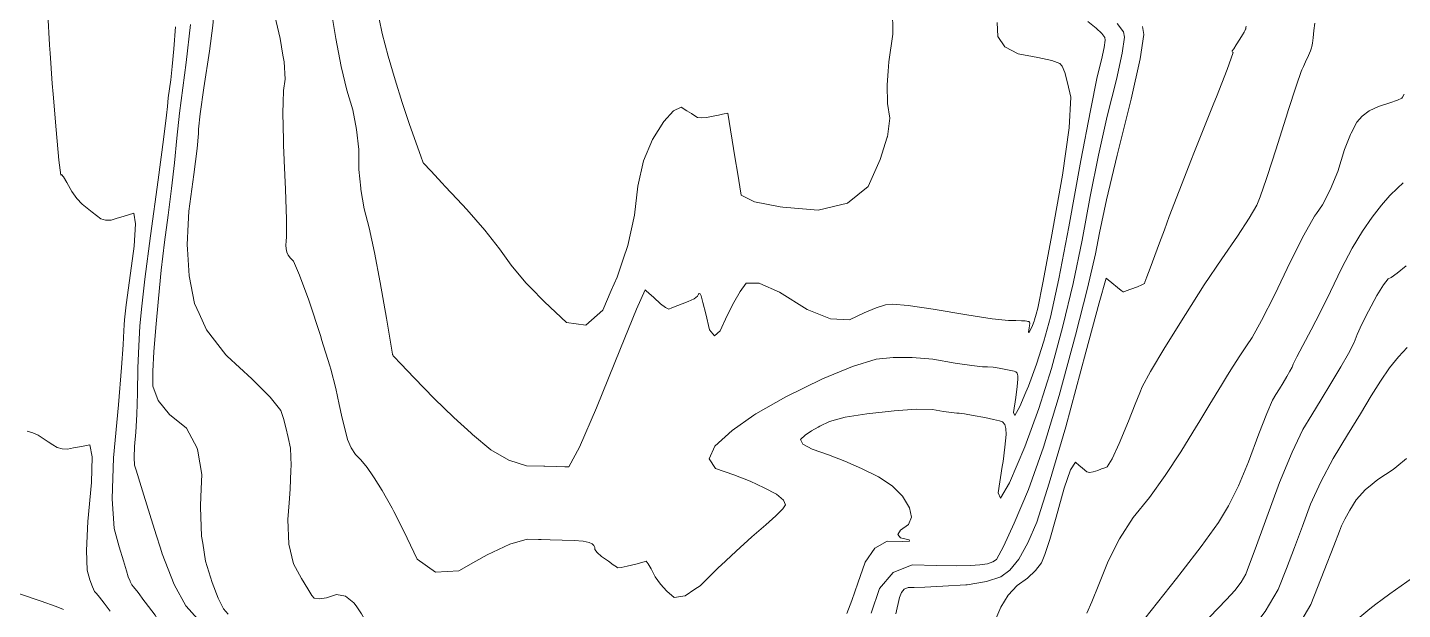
# Model space of a CAD drawing. Header units: inches. Extents: x 1337389 to 1347141, y 407035 to 414577.
# Drawn here: x 1337785 to 1338532, y 409254 to 409570 of the extents above; entities that cross this region are included whole.
import ezdxf

# ---------------------------------------------------------------- set-up
doc = ezdxf.new("R2010")
doc.units = ezdxf.units.IN
doc.header["$MEASUREMENT"] = 0
doc.layers.add('Topo', color=7, linetype='Continuous', lineweight=15, true_color=0x459900)

msp = doc.modelspace()

# ---------------------------------------------------------------- linework, layer by layer
at = {"layer": 'Topo'}
for p, q in [((1337924.3551, 409497.9879, 1150), (1337924.3331, 409498.4861, 1150)), ((1338528.5161, 409331.932, 1105), (1338533.7851, 409336.401, 1105)), ((1337878.9199, 409310.812, 1140), (1337879.346, 409319.9288, 1140)), ((1337857.1662, 409287.579, 1135), (1337854.849, 409294.9729, 1135)), ((1338520.5489, 409259.7519, 1100), (1338524.808, 409262.795, 1100))]:
    msp.add_line(p, q, dxfattribs=at)
for points, elevation in [([(1337872.242, 409463.5871), (1337872.5681, 409470.665), (1337875.273, 409490.6229), (1337877.0419, 409504.7151), (1337877.876, 409512.9421), (1337877.7731, 409515.3029), (1337878.7221, 409523.5248), (1337880.7199, 409537.608), (1337883.7691, 409557.5529), (1337885.6578, 409571.473), (1337886.3891, 409579.367), (1337885.9587, 409581.2371), (1337885.928, 409585.0099), (1337886.2941, 409590.686), (1337887.0568, 409598.2659), (1337888.7911, 409610.8959), (1337891.495, 409628.577), (1337895.1702, 409651.3091), (1337897.394, 409667.125), (1337898.1691, 409676.0232), (1337897.4941, 409678.0051), (1337897.2759, 409689.172), (1337897.514, 409709.5261), (1337897.722, 409718.381)], 1145), ([(1337964.8879, 409500.788), (1337964.8389, 409504.2309), (1337963.6948, 409515.0879), (1337961.5651, 409525.7931), (1337958.4469, 409536.3449), (1337955.389, 409549.217), (1337952.391, 409564.4081), (1337949.4531, 409581.9191), (1337947.243, 409594.684), (1337945.763, 409602.7029), (1337945.012, 409605.9751), (1337944.565, 409608.6921), (1337944.423, 409610.856), (1337944.585, 409612.4649), (1337944.0041, 409620.9449), (1337942.678, 409636.2939), (1337941.0199, 409654.1)], 1155), ([(1338244.9219, 409608.721), (1338246.582, 409604.8588), (1338251.8511, 409593.229), (1338254.6412, 409580.5199), (1338254.9519, 409566.7332), (1338252.7839, 409551.8669), (1338252.3669, 409546.685)], 1160), ([(1337796.9379, 409561.0519), (1337796.083, 409577.682), (1337796.0049, 409581.8871)], 1130), ([(1337848.1421, 409316.4181), (1337846.668, 409321.1422), (1337843.922, 409330.0339), (1337843.1581, 409332.669), (1337842.882, 409336.973), (1337843.0921, 409342.945), (1337843.7901, 409350.5869), (1337844.3358, 409360.2062), (1337844.7308, 409371.803), (1337844.9741, 409385.378), (1337845.408, 409397.5171), (1337846.0329, 409408.222), (1337846.848, 409417.4909), (1337848.7639, 409433.8209), (1337851.7808, 409457.212), (1337855.8989, 409487.6639), (1337858.7982, 409509.5391), (1337860.4759, 409522.8361), (1337860.934, 409527.5569), (1337861.4651, 409532.318), (1337862.0711, 409537.1181), (1337862.75, 409541.9591), (1337863.5221, 409549.1731), (1337864.3861, 409558.76), (1337865.344, 409570.7201)], 1135), ([(1337877.462, 409340.3551), (1337877.1819, 409341.9448), (1337871.304, 409352.813), (1337862.0711, 409360.2329), (1337855.964, 409367.8541), (1337852.982, 409375.677), (1337853.1257, 409383.7021), (1337853.685, 409394.3109), (1337854.657, 409407.5029), (1337856.0441, 409423.28), (1337857.6343, 409438.7201), (1337859.4281, 409453.8229), (1337861.4249, 409468.5891), (1337863.1932, 409482.9289), (1337864.7309, 409496.8438), (1337866.0391, 409510.3319), (1337867.558, 409523.9352), (1337869.2879, 409537.6519), (1337871.2279, 409551.485), (1337873.4339, 409572.097)], 1140), ([(1337923.701, 409555.3259), (1337922.1781, 409564.4512), (1337919.338, 409576.8231)], 1150), ([(1338010.143, 409485.9761), (1338004.0341, 409492.5479), (1338000.082, 409496.794), (1337999.9801, 409496.895), (1337999.902, 409496.956), (1337999.847, 409496.9759), (1337999.816, 409496.956), (1337998.5329, 409500.508), (1337995.996, 409507.6339), (1337992.2062, 409518.3319), (1337988.4091, 409529.7639), (1337984.6059, 409541.93), (1337980.795, 409554.8291), (1337977.633, 409567.1288), (1337975.912, 409575.145)], 1160), ([(1338390.3729, 409571.038), (1338391.166, 409566.5821), (1338389.1531, 409553.4301), (1338384.3332, 409531.58), (1338376.706, 409501.0341), (1338370.929, 409476.839), (1338367.0018, 409458.9939), (1338364.9239, 409447.5012), (1338360.5928, 409428.9229), (1338354.0092, 409403.2609), (1338345.1709, 409370.5149), (1338336.6889, 409342.5941), (1338328.5642, 409319.497), (1338320.7948, 409301.224), (1338314.9761, 409288.5901), (1338311.1072, 409281.5939), (1338309.1882, 409280.2371), (1338306.2002, 409279.2259), (1338302.1441, 409278.561), (1338297.02, 409278.2432), (1338289.1731, 409278.154), (1338278.6031, 409278.294), (1338265.311, 409278.6639), (1338254.9699, 409274.4651), (1338247.583, 409265.696), (1338243.1481, 409252.3579)], 1140), ([(1338311.532, 409573.225), (1338311.9401, 409565.605), (1338315.768, 409559.899), (1338323.0139, 409556.105), (1338333.6788, 409554.225), (1338341.2021, 409552.499), (1338345.5828, 409550.928), (1338346.8209, 409549.5129), (1338348.2219, 409545.9751), (1338349.7861, 409540.3149), (1338351.5132, 409532.534), (1338350.5879, 409515.8569), (1338347.01, 409490.2861), (1338340.78, 409455.8191), (1338336.33, 409431.743), (1338333.66, 409418.058), (1338332.7711, 409414.7631), (1338331.7801, 409411.629), (1338331.54, 409410.9781)], 1155), ([(1338376.6659, 409572.5729), (1338380.1931, 409568.008), (1338380.711, 409565.099), (1338379.3968, 409556.5131), (1338376.2509, 409542.2511), (1338371.272, 409522.3109), (1338366.5219, 409501.1011), (1338361.9999, 409478.6209), (1338357.707, 409454.872), (1338352.7821, 409431.3959), (1338347.2258, 409408.1931), (1338341.0381, 409385.2639), (1338334.1379, 409363.454), (1338326.5269, 409342.7611), (1338318.2039, 409323.187), (1338313.3939, 409314.8581), (1338312.095, 409317.7748), (1338314.3089, 409331.9371), (1338314.699, 409334.795)], 1145), ([(1338360.8351, 409573.713), (1338365.3031, 409570.0261), (1338368.363, 409567.1139), (1338370.014, 409564.978), (1338370.2559, 409563.6159), (1338369.641, 409559.5971), (1338368.168, 409552.9211), (1338365.8383, 409543.5871), (1338362.115, 409525.3629), (1338356.9989, 409498.248), (1338350.4898, 409462.2431), (1338344.9721, 409433.8691), (1338340.4428, 409413.126), (1338336.904, 409400.0141), (1338332.959, 409387.5421), (1338328.606, 409375.709), (1338327.1559, 409372.298)], 1150), ([(1338446.738, 409571.1761), (1338446.593, 409570.341), (1338446.491, 409569.7721), (1338446.432, 409569.4689), (1338446.4148, 409569.4329), (1338446.2751, 409569.1679), (1338446.0127, 409568.6759), (1338445.628, 409567.957), (1338444.715, 409566.44), (1338443.274, 409564.127), (1338441.306, 409561.0169), (1338439.9461, 409558.8821), (1338439.1939, 409557.7219), (1338439.0511, 409557.5381), (1338439.0899, 409557.316), (1338439.312, 409557.0592), (1338439.7169, 409556.7639), (1338436.364, 409547.5332), (1338430.5989, 409532.801)], 1135), ([(1338484.056, 409572.8419), (1338483.485, 409568.762), (1338483.0211, 409564.844), (1338482.6659, 409561.9711), (1338482.4211, 409560.142), (1338482.2851, 409559.357), (1338481.668, 409557.692), (1338480.5709, 409555.1491), (1338478.9929, 409551.726), (1338477.7921, 409549.163), (1338476.9649, 409547.4598), (1338476.5151, 409546.6178), (1338474.0008, 409539.08), (1338469.423, 409524.8469), (1338469.3599, 409524.65)], 1130), ([(1337797.2649, 409556.4381), (1337796.946, 409560.905), (1337796.9379, 409561.0519)], 1130), ([(1337798.9261, 409534.273), (1337798.4408, 409539.9869), (1337797.2649, 409556.4381)], 1130), ([(1337923.7621, 409529.71), (1337923.919, 409536.156), (1337924.87, 409542.3729), (1337924.289, 409551.804), (1337923.701, 409555.3259)], 1150), ([(1338252.3669, 409546.685), (1338251.774, 409539.3142), (1338251.9209, 409529.0749), (1338253.225, 409521.1489), (1338251.9161, 409511.015), (1338251.8641, 409510.8529)], 1160), ([(1337840.6819, 409269.6541), (1337839.7351, 409272.052), (1337838.7149, 409275.3079), (1337837.0811, 409280.769), (1337834.8319, 409288.435), (1337831.971, 409298.305), (1337830.934, 409314.4269), (1337831.722, 409336.7991), (1337834.3351, 409365.4221), (1337836.1008, 409385.852), (1337837.02, 409398.089), (1337837.0929, 409402.1341), (1337837.2219, 409405.7511), (1337837.408, 409408.94), (1337837.6509, 409411.702), (1337838.653, 409419.7541), (1337840.4139, 409433.096), (1337842.934, 409451.7279), (1337843.692, 409463.8731), (1337842.6901, 409469.5309), (1337839.926, 409468.7031), (1337836.9531, 409467.817), (1337833.77, 409466.8729), (1337830.376, 409465.8709), (1337827.3699, 409465.7779), (1337824.7519, 409466.5951), (1337822.5211, 409468.3211), (1337820.093, 409470.2039), (1337817.4669, 409472.246), (1337814.643, 409474.4469), (1337811.862, 409477.5131), (1337809.1221, 409481.4449), (1337806.4242, 409486.2421), (1337804.5099, 409489.31), (1337803.3811, 409490.6489), (1337803.0369, 409490.259), (1337802.098, 409498.352), (1337800.5671, 409514.9279), (1337798.9261, 409534.273)], 1130), ([(1338532.4779, 409534.162), (1338531.6001, 409532.553), (1338531.252, 409531.9649), (1338528.9741, 409530.9241), (1338524.767, 409529.43), (1338518.6299, 409527.4819), (1338513.5938, 409525.1129), (1338509.6589, 409522.321), (1338506.825, 409519.106), (1338503.6732, 409513.0272), (1338503.4131, 409512.3579)], 1125), ([(1337923.935, 409509.1542), (1337923.627, 409524.136), (1337923.7621, 409529.71)], 1150), ([(1338195.1801, 409472.929), (1338193.6961, 409473.054), (1338179.7399, 409475.7189), (1338172.439, 409479.3082), (1338171.7929, 409483.8221), (1338170.7, 409490.7879), (1338169.16, 409500.2051), (1338165.1871, 409523.942), (1338162.3509, 409523.345), (1338160.201, 409522.8958), (1338157.32, 409522.2969), (1338153.706, 409521.548), (1338150.8529, 409521.3241), (1338148.759, 409521.6248), (1338147.426, 409522.451), (1338145.513, 409523.6419), (1338143.019, 409525.1981), (1338139.945, 409527.1181), (1338135.804, 409525.1699), (1338130.595, 409519.3539), (1338124.318, 409509.6689), (1338119.5668, 409497.979), (1338116.3409, 409484.284), (1338114.6409, 409468.584), (1338110.9168, 409452.127), (1338108.3809, 409444.5298)], 1160), ([(1338430.5989, 409532.801), (1338429.2539, 409529.3639), (1338418.386, 409502.2569), (1338417.0499, 409498.8801)], 1135), ([(1338469.3599, 409524.65), (1338462.781, 409503.9171), (1338458.2631, 409490.045)], 1130), ([(1338251.8641, 409510.8529), (1338247.9921, 409498.673), (1338241.4541, 409484.123), (1338230.2249, 409475.004), (1338214.306, 409471.314), (1338195.1801, 409472.929)], 1160), ([(1338503.4131, 409512.3579), (1338500.203, 409504.0841), (1338496.4161, 409492.2771), (1338492.4281, 409482.309), (1338488.237, 409474.1808), (1338484.907, 409469.414)], 1125), ([(1337924.3331, 409498.4861), (1337923.9939, 409506.3099), (1337923.935, 409509.1542)], 1150), ([(1337944.7219, 409400.977), (1337944.2121, 409402.6278), (1337937.674, 409422.3389), (1337932.756, 409435.9891), (1337929.459, 409443.5779), (1337927.7829, 409445.1049), (1337926.5522, 409446.7169), (1337925.766, 409448.4132), (1337925.426, 409450.194), (1337925.3051, 409452.167), (1337925.405, 409454.3319), (1337925.725, 409456.691), (1337925.5959, 409466.1399), (1337925.0189, 409482.6801), (1337924.3551, 409497.9879)], 1150), ([(1337965.941, 409483.115), (1337964.9961, 409493.221), (1337964.8879, 409500.788)], 1155), ([(1338417.0499, 409498.8801), (1338410.2778, 409481.7611), (1338404.928, 409467.8751), (1338402.3379, 409460.6002), (1338399.7589, 409453.4809), (1338397.1889, 409446.5181), (1338394.6289, 409439.712), (1338392.8251, 409434.9369), (1338391.775, 409432.193), (1338391.4811, 409431.482), (1338390.1031, 409430.5869), (1338387.6411, 409429.5089), (1338384.095, 409428.2482), (1338381.643, 409427.3759), (1338380.2849, 409426.8932), (1338380.021, 409426.799), (1338378.86, 409427.5662), (1338376.8021, 409429.193), (1338373.8471, 409431.6801), (1338371.8381, 409433.3709), (1338370.7761, 409434.2659), (1338370.6602, 409434.364), (1338366.946, 409420.9559), (1338359.6349, 409394.0419), (1338348.7261, 409353.6232), (1338339.8441, 409322.8921), (1338332.9899, 409301.8509), (1338328.1641, 409290.4992), (1338323.295, 409281.7631), (1338318.3849, 409275.644), (1338313.4339, 409272.141), (1338305.725, 409269.5319), (1338295.2599, 409267.817), (1338294.58, 409267.7751)], 1135), ([(1338458.2631, 409490.045), (1338457.7481, 409488.4638), (1338454.323, 409478.4883), (1338452.5069, 409473.9871), (1338448.4191, 409466.884), (1338442.059, 409457.1769), (1338433.426, 409444.8671), (1338423.9739, 409430.6708), (1338413.7019, 409414.59), (1338402.6099, 409396.6229), (1338394.7999, 409383.5421), (1338390.273, 409375.347), (1338389.028, 409372.037), (1338386.525, 409365.7801), (1338382.7621, 409356.5729), (1338377.7391, 409344.4182), (1338373.93, 409336.1511), (1338371.3329, 409331.771), (1338369.9489, 409331.2789), (1338368.2172, 409330.6639), (1338366.1388, 409329.9269), (1338363.714, 409329.0681), (1338361.7359, 409328.8001), (1338360.2041, 409329.1231), (1338359.1189, 409330.0361), (1338357.7329, 409331.2039), (1338356.0479, 409332.6249), (1338354.0622, 409334.3), (1338351.3191, 409330.1571), (1338347.818, 409320.1958), (1338343.5599, 409304.4161), (1338340.0919, 409292.4192), (1338337.416, 409284.2051), (1338335.5321, 409279.773), (1338332.3873, 409275.4818), (1338327.9811, 409271.3319), (1338322.3141, 409267.3229), (1338317.4831, 409262.1049), (1338313.4879, 409255.6781), (1338310.3299, 409248.043)], 1130), ([(1338025.8361, 409350.102), (1338016.4339, 409358.6221), (1338005.8709, 409368.8851), (1337994.9971, 409380.124), (1337987.6638, 409387.7472), (1337983.8731, 409391.754), (1337983.6219, 409392.145), (1337983.447, 409392.414), (1337983.3469, 409392.561), (1337983.3218, 409392.5862), (1337983.2898, 409392.6591), (1337983.252, 409392.7791), (1337983.2069, 409392.9459), (1337982.0779, 409399.5269), (1337979.8659, 409412.5211), (1337976.5691, 409431.9288), (1337973.469, 409448.2981), (1337970.566, 409461.6279), (1337967.8598, 409471.9198), (1337966.003, 409482.451), (1337965.941, 409483.115)], 1155), ([(1338018.22, 409477.2848), (1338011.8338, 409484.157), (1338010.143, 409485.9761)], 1160), ([(1338531.901, 409486.0612), (1338528.9211, 409483.1502), (1338524.7429, 409479.1589), (1338520.1669, 409473.9359), (1338515.1938, 409467.4801), (1338509.824, 409459.792), (1338504.2581, 409450.4982), (1338498.4939, 409439.5981), (1338492.5341, 409427.0909), (1338487.04, 409415.9481), (1338482.0109, 409406.1671), (1338477.4479, 409397.7501), (1338474.195, 409391.5878), (1338472.252, 409387.6811), (1338471.6191, 409386.029), (1338470.4981, 409383.7891), (1338468.8891, 409380.9579), (1338466.7909, 409377.5392), (1338464.77, 409374.236), (1338462.8247, 409371.049), (1338460.9559, 409367.9801), (1338457.8618, 409360.885), (1338453.542, 409349.767), (1338447.998, 409334.6238), (1338442.503, 409321.557), (1338437.0571, 409310.5679), (1338431.6601, 409301.655), (1338422.2988, 409288.5011), (1338412.033, 409275.0999)], 1120), ([(1338057.9751, 409429.395), (1338055.6761, 409431.7792), (1338047.5511, 409441.404), (1338041.3431, 409450.2438), (1338033.3199, 409460.316), (1338023.484, 409471.621), (1338018.22, 409477.2848)], 1160), ([(1338484.907, 409469.414), (1338483.8447, 409467.8931), (1338478.012, 409457.605), (1338470.7381, 409443.317), (1338462.0229, 409425.0289), (1338455.134, 409411.2991), (1338450.071, 409402.1251), (1338446.8339, 409397.5089), (1338442.953, 409391.6418), (1338438.429, 409384.523), (1338436.0709, 409380.703)], 1125), ([(1337871.861, 409450.1032), (1337871.7251, 409452.3369), (1337872.242, 409463.5871)], 1145), ([(1337878.125, 409415.172), (1337875.6229, 409420.573), (1337872.743, 409435.639), (1337871.861, 409450.1032)], 1145), ([(1338108.3809, 409444.5298), (1338105.171, 409434.9141), (1338101.9988, 409427.5799)], 1160), ([(1338533.5371, 409440.9959), (1338528.6852, 409436.9449), (1338525.473, 409434.5869), (1338523.9019, 409433.9211), (1338521.331, 409430.666), (1338517.759, 409424.822), (1338513.1881, 409416.389), (1338509.588, 409409.3279), (1338506.9609, 409403.6381), (1338505.3071, 409399.32), (1338502.3759, 409393.4621), (1338498.1683, 409386.0622), (1338492.6841, 409377.1221), (1338487.399, 409368.4869), (1338482.314, 409360.156), (1338477.4279, 409352.129), (1338471.6281, 409339.8339), (1338464.914, 409323.2689), (1338457.2849, 409302.436), (1338451.669, 409287.1901), (1338448.065, 409277.5339), (1338446.472, 409273.4659), (1338443.9459, 409269.162), (1338440.4859, 409264.6222), (1338436.0919, 409259.8451), (1338426.8319, 409250.108)], 1115), ([(1338088.133, 409408.7128), (1338077.6751, 409410.1729), (1338065.7172, 409421.3681), (1338057.9751, 409429.395)], 1160), ([(1338182.603, 409431.3811), (1338182.261, 409431.529), (1338175.1429, 409431.6109), (1338171.976, 409426.992), (1338168.5949, 409421.1321), (1338165.0019, 409414.0301), (1338161.195, 409405.6851), (1338157.9779, 409403.0601), (1338155.3511, 409406.154), (1338153.313, 409414.967), (1338151.789, 409421.1651), (1338150.7809, 409424.7501), (1338150.2868, 409425.7201), (1338149.782, 409425.9941), (1338149.2659, 409425.5712), (1338148.7392, 409424.4529), (1338146.911, 409423.1271), (1338143.7809, 409421.5928), (1338134.9189, 409418.1131), (1338133.238, 409417.4569), (1338131.4509, 409418.3379), (1338128.7172, 409420.4301), (1338125.037, 409423.731), (1338122.42, 409426.079), (1338120.8661, 409427.474), (1338120.3761, 409427.9151), (1338115.741, 409417.4759), (1338106.9611, 409396.1549), (1338094.036, 409363.954), (1338084.701, 409342.5109), (1338078.957, 409331.826), (1338076.803, 409331.8999), (1338072.246, 409332.0301), (1338065.986, 409332.199)], 1155), ([(1338331.54, 409410.9781), (1338330.686, 409408.656), (1338329.4899, 409405.8429), (1338328.799, 409404.647), (1338328.6121, 409405.066), (1338328.9311, 409407.0999), (1338329.1369, 409408.6121), (1338329.23, 409409.601), (1338329.212, 409410.0659), (1338329.119, 409410.4011), (1338328.9501, 409410.6078), (1338328.7059, 409410.684), (1338328.243, 409410.792), (1338327.56, 409410.931), (1338326.6571, 409411.1019), (1338324.6979, 409411.2121), (1338321.6839, 409411.2631), (1338317.6131, 409411.253), (1338308.7649, 409412.2849), (1338295.1391, 409414.359), (1338276.7349, 409417.4731), (1338263.2269, 409419.414), (1338254.6141, 409420.1821), (1338250.8969, 409419.775), (1338245.773, 409418.217), (1338239.242, 409415.506), (1338231.3029, 409411.6429), (1338221.0041, 409412.2278), (1338208.3458, 409417.2629), (1338193.329, 409426.7459), (1338182.603, 409431.3811)], 1155), ([(1338101.9988, 409427.5799), (1338097.401, 409416.946), (1338088.236, 409408.6989), (1338088.133, 409408.7128)], 1160), ([(1337893.3699, 409391.9601), (1337892.692, 409392.5782), (1337882.2731, 409406.2191), (1337878.125, 409415.172)], 1145), ([(1337949.6531, 409384.7921), (1337949.1541, 409386.6251), (1337944.7219, 409400.977)], 1150), ([(1337928.0588, 409330.0701), (1337928.15, 409332.5048), (1337927.7829, 409341.9129), (1337926.5721, 409347.8499), (1337925.2869, 409353.245), (1337923.9298, 409358.0979), (1337922.5001, 409362.4099), (1337916.8169, 409369.594), (1337906.881, 409379.6499), (1337893.3699, 409391.9601)], 1145), ([(1338327.1559, 409372.298), (1338323.847, 409364.5152), (1338321.0957, 409359.7519), (1338320.3541, 409361.4201), (1338321.6198, 409369.5182), (1338322.4401, 409375.535), (1338322.8129, 409379.4681), (1338322.7399, 409381.3201), (1338322.3691, 409382.656), (1338321.6981, 409383.476), (1338320.7281, 409383.781), (1338318.8841, 409384.211), (1338316.1648, 409384.7649), (1338312.5721, 409385.4431), (1338309.28, 409385.8929), (1338306.2889, 409386.1152), (1338303.5989, 409386.1089), (1338297.753, 409386.7909), (1338288.7502, 409388.161), (1338276.5901, 409390.2191), (1338265.3781, 409391.251), (1338255.1139, 409391.2579), (1338245.798, 409390.24), (1338232.979, 409386.346), (1338216.658, 409379.5751), (1338196.8331, 409369.9269), (1338180.4711, 409360.6137), (1338179.454, 409359.9061)], 1150), ([(1338392.0478, 409180.17), (1338397.5699, 409187.6601), (1338410.295, 409200.8311), (1338422.857, 409214.046), (1338435.2571, 409227.305), (1338447.4938, 409240.6081), (1338457.131, 409253.253), (1338464.166, 409265.2401), (1338468.6011, 409276.5699), (1338472.9979, 409288.0562), (1338477.3561, 409299.6989), (1338481.6771, 409311.4979), (1338487.1911, 409323.691), (1338493.9001, 409336.2791), (1338501.803, 409349.2622), (1338508.728, 409360.617), (1338514.675, 409370.344), (1338519.644, 409378.4441), (1338524.5588, 409385.5361), (1338529.42, 409391.6191), (1338534.2282, 409396.6951)], 1110), ([(1337972.4759, 409326.9891), (1337969.3599, 409331.4262), (1337965.9779, 409335.6319), (1337963.1109, 409338.496), (1337960.729, 409342.161), (1337958.8308, 409346.627), (1337957.4191, 409351.8931), (1337955.8928, 409358.2649), (1337954.2542, 409365.7449), (1337952.5021, 409374.331), (1337949.6531, 409384.7921)], 1150), ([(1338436.0709, 409380.703), (1338433.2622, 409376.1529), (1338427.0121, 409365.9411), (1338420.9532, 409355.977)], 1125), ([(1338314.699, 409334.795), (1338315.7429, 409342.4569), (1338316.396, 409349.3361), (1338316.269, 409352.5741), (1338315.6191, 409354.91), (1338314.4461, 409356.3449), (1338312.7501, 409356.8781), (1338309.525, 409357.6289), (1338304.77, 409358.5979), (1338298.4861, 409359.7849), (1338293.8609, 409360.5739), (1338290.8941, 409360.9679), (1338289.5859, 409360.9648), (1338286.742, 409361.2959), (1338282.3618, 409361.963), (1338276.446, 409362.9641), (1338267.5299, 409363.0879), (1338255.6148, 409362.3351), (1338240.6988, 409360.705), (1338228.9869, 409358.758), (1338220.478, 409356.4932), (1338215.1729, 409353.9111), (1338214.3299, 409353.4311)], 1145), ([(1338179.454, 409359.9061), (1338167.5709, 409351.6359), (1338158.1331, 409342.9919), (1338155.1519, 409336.0908), (1338158.6283, 409330.9319), (1338168.5599, 409327.516), (1338177.377, 409324.0421), (1338185.0791, 409320.5089), (1338191.6659, 409316.9171), (1338195.531, 409313.7999), (1338196.6719, 409311.1571), (1338195.091, 409308.9879), (1338191.4921, 409305.3689), (1338191.2741, 409305.172)], 1150), ([(1338420.9532, 409355.977), (1338419.681, 409353.886), (1338411.2671, 409339.989), (1338402.7569, 409327.0961), (1338394.152, 409315.2048), (1338385.45, 409304.317), (1338377.9788, 409292.8142), (1338371.7378, 409280.6951), (1338366.7269, 409267.9602), (1338362.8637, 409258.5361), (1338360.148, 409252.424)], 1125), ([(1337829.8671, 409253.4102), (1337826.659, 409257.756), (1337824.1852, 409260.9921), (1337822.445, 409263.1182), (1337821.439, 409264.1339), (1337820.256, 409266.578), (1337818.896, 409270.4499), (1337817.3589, 409275.7488), (1337816.978, 409286.321), (1337817.7511, 409302.1661), (1337819.679, 409323.285), (1337820.044, 409337.1801), (1337818.8459, 409343.8521), (1337816.0839, 409343.2999), (1337813.1551, 409342.717), (1337810.0581, 409342.1032), (1337806.7942, 409341.457), (1337803.819, 409341.5339), (1337801.1349, 409342.336), (1337798.742, 409343.861), (1337796.2171, 409345.473), (1337793.5601, 409347.1711), (1337790.772, 409348.9549), (1337787.8751, 409350.271), (1337784.8699, 409351.1189)], 1125), ([(1338065.986, 409332.199), (1338065.287, 409332.2178), (1338055.925, 409332.4629), (1338046.371, 409335.397), (1338036.6239, 409341.0197), (1338026.6849, 409349.333), (1338025.8361, 409350.102)], 1155), ([(1338214.3299, 409353.4311), (1338210.7939, 409351.419), (1338207.3422, 409349.0161), (1338204.816, 409346.7029), (1338206.0621, 409344.153), (1338211.0799, 409341.367), (1338219.869, 409338.3439), (1338228.8131, 409334.854), (1338237.912, 409330.8959), (1338247.1659, 409326.4689), (1338254.5979, 409321.451), (1338260.2079, 409315.8411), (1338263.9968, 409309.6379), (1338265.0491, 409304.5141), (1338263.3641, 409300.4691), (1338258.943, 409297.5029), (1338257.5219, 409295.1298), (1338259.103, 409293.3487), (1338263.6842, 409292.162), (1338263.9991, 409291.447), (1338260.0469, 409291.2039), (1338251.828, 409291.432), (1338245.0729, 409287.7479), (1338239.7809, 409280.1501), (1338235.9529, 409268.6382), (1338232.6861, 409259.2881), (1338229.9799, 409252.1008)], 1145), ([(1337879.346, 409319.9288), (1337879.706, 409327.6301), (1337877.462, 409340.3551)], 1140), ([(1338513.1029, 409320.826), (1338518.279, 409325.02), (1338526.62, 409330.3241), (1338528.5161, 409331.932)], 1105), ([(1337927.0809, 409312.339), (1337927.6711, 409319.6259), (1337928.0588, 409330.0701)], 1145), ([(1337983.8679, 409307.6512), (1337983.013, 409309.3408), (1337977.6689, 409318.987), (1337973.257, 409325.878), (1337972.4759, 409326.9891)], 1150), ([(1337854.849, 409294.9729), (1337851.3951, 409305.9941), (1337848.1421, 409316.4181)], 1135), ([(1338389.139, 409141.16), (1338394.8171, 409150.6041), (1338401.4259, 409159.5678), (1338407.8831, 409166.2521), (1338418.8821, 409177.9841), (1338434.4211, 409194.7651), (1338454.5019, 409216.594), (1338470.315, 409237.3441), (1338481.8601, 409257.015), (1338489.138, 409275.606), (1338494.3271, 409288.9208), (1338497.427, 409296.9621), (1338498.4398, 409299.7261), (1338500.279, 409303.4829), (1338502.9471, 409308.2329), (1338506.4421, 409313.9741), (1338511.5531, 409319.57), (1338513.1029, 409320.826)], 1105), ([(1337880.1219, 409290.369), (1337879.5242, 409294.1891), (1337878.876, 409309.8671), (1337878.9199, 409310.812)], 1140), ([(1337963.4382, 409256.3479), (1337962.2689, 409258.058), (1337957.702, 409261.5519), (1337952.733, 409262.4443), (1337947.362, 409260.733), (1337943.362, 409260.085), (1337940.7349, 409260.5), (1337939.4801, 409261.9769), (1337937.1761, 409265.5699), (1337933.8239, 409271.278), (1337929.4238, 409279.102), (1337926.9311, 409289.768), (1337926.3471, 409303.2761), (1337927.0809, 409312.339)], 1145), ([(1338028.3531, 409280.522), (1338019.156, 409275.335), (1338006.453, 409274.579), (1337996.497, 409281.78), (1337989.2889, 409296.938), (1337983.8679, 409307.6512)], 1150), ([(1338191.2741, 409305.172), (1338185.8739, 409300.299), (1338178.3561, 409293.8801)], 1150), ([(1337871.1371, 409256.1548), (1337871.0239, 409256.2802), (1337864.6459, 409268.018), (1337858.103, 409284.59), (1337857.1662, 409287.579)], 1135), ([(1337894.0271, 409251.8391), (1337891.4471, 409254.707), (1337888.5241, 409260.4549), (1337885.26, 409269.0849), (1337881.6521, 409280.594), (1337880.1219, 409290.369)], 1140), ([(1338063.9821, 409292.3941), (1338062.508, 409292.437), (1338056.283, 409292.6001), (1338046.983, 409289.8041), (1338034.6068, 409284.0489), (1338028.3531, 409280.522)], 1150), ([(1338147.372, 409265.355), (1338142.098, 409261.792), (1338136.0619, 409260.82), (1338132.104, 409264.357), (1338128.7109, 409268.14), (1338125.883, 409272.1669), (1338123.6192, 409276.4391), (1338121.9451, 409279.2421), (1338120.859, 409280.576), (1338120.3621, 409280.4401), (1338118.4981, 409279.9361), (1338115.2651, 409279.064), (1338110.664, 409277.8241), (1338107.38, 409277.149), (1338105.4139, 409277.0398), (1338104.764, 409277.4963), (1338103.1009, 409278.6709), (1338100.423, 409280.5651), (1338096.7309, 409283.178), (1338094.281, 409285.3009), (1338093.0709, 409286.933), (1338093.1011, 409288.074), (1338092.5917, 409289.1011), (1338091.5441, 409290.012), (1338089.955, 409290.8089), (1338086.715, 409291.414), (1338081.8219, 409291.829), (1338075.277, 409292.0509), (1338068.839, 409292.254), (1338063.9821, 409292.3941)], 1150), ([(1338178.3561, 409293.8801), (1338178.237, 409293.779), (1338169.747, 409286.101), (1338161.446, 409278.2501)], 1150), ([(1337804.5451, 409254.3351), (1337800.5289, 409255.954), (1337792.3631, 409258.886), (1337780.0462, 409263.1309), (1337770.8841, 409266.8941), (1337764.8739, 409270.174), (1337762.018, 409272.9708), (1337759.8321, 409275.23), (1337758.316, 409276.95), (1337757.47, 409278.133), (1337757.1479, 409284.47)], 1120), ([(1338161.446, 409278.2501), (1338160.406, 409277.2659), (1338150.2128, 409267.2741), (1338147.372, 409265.355)], 1150), ([(1338412.033, 409275.0999), (1338408.9731, 409271.1061), (1338391.6821, 409249.4699), (1338382.2059, 409237.7889)], 1120), ([(1338524.808, 409262.795), (1338536.977, 409271.4901), (1338539.178, 409273.054)], 1100), ([(1337848.243, 409259.3279), (1337845.0519, 409263.588), (1337842.646, 409266.6959), (1337841.7008, 409267.7462), (1337840.7298, 409269.5319), (1337840.6819, 409269.6541)], 1130), ([(1338266.464, 409266.2669), (1338266.0191, 409266.2511), (1338263.2231, 409266.3288), (1338261.0481, 409265.4459), (1338259.4939, 409263.601), (1338258.5611, 409260.7949), (1338256.542, 409252.043)], 1135), ([(1338294.58, 409267.7751), (1338282.038, 409266.995), (1338272.291, 409266.473), (1338266.464, 409266.2669)], 1135), ([(1337850.3349, 409206.1739), (1337848.6978, 409208.6491), (1337849.0451, 409211.4801), (1337851.5259, 409214.438), (1337853.2301, 409217.0052), (1337854.1581, 409219.1831), (1337854.3099, 409220.97), (1337854.4938, 409223.0759), (1337854.709, 409225.5021), (1337854.956, 409228.2481), (1337855.3129, 409230.653), (1337855.7781, 409232.7182), (1337856.353, 409234.442), (1337857.0309, 409236.4601), (1337857.812, 409238.772), (1337858.695, 409241.3771), (1337857.5082, 409245.5209), (1337854.2489, 409251.2032), (1337848.9201, 409258.4241), (1337848.243, 409259.3279)], 1130), ([(1338513.9069, 409254.631), (1338517.168, 409257.336), (1338520.5489, 409259.7519)], 1100), ([(1337877.2371, 409249.374), (1337871.1371, 409256.1548)], 1135), ([(1337976.125, 409233.331), (1337974.7029, 409236.5561), (1337970.5779, 409244.7949), (1337966.4342, 409251.962), (1337963.4382, 409256.3479)], 1145), ([(1338361.6281, 409051.697), (1338368.3039, 409065.4889), (1338380.509, 409088.6758), (1338392.494, 409109.3779), (1338400.552, 409123.3129), (1338404.682, 409130.4799), (1338404.8861, 409130.879), (1338405.0861, 409131.2111), (1338405.2812, 409131.4749), (1338405.4711, 409131.6721), (1338414.9058, 409141.9221), (1338433.586, 409162.225), (1338461.51, 409192.5809), (1338481.0069, 409215.067), (1338492.076, 409229.685), (1338494.718, 409236.4329), (1338503.082, 409245.6499), (1338513.9069, 409254.631)], 1100)]:
    msp.add_lwpolyline(points, dxfattribs=dict(at, elevation=elevation))

doc.saveas('drawing.dxf')
